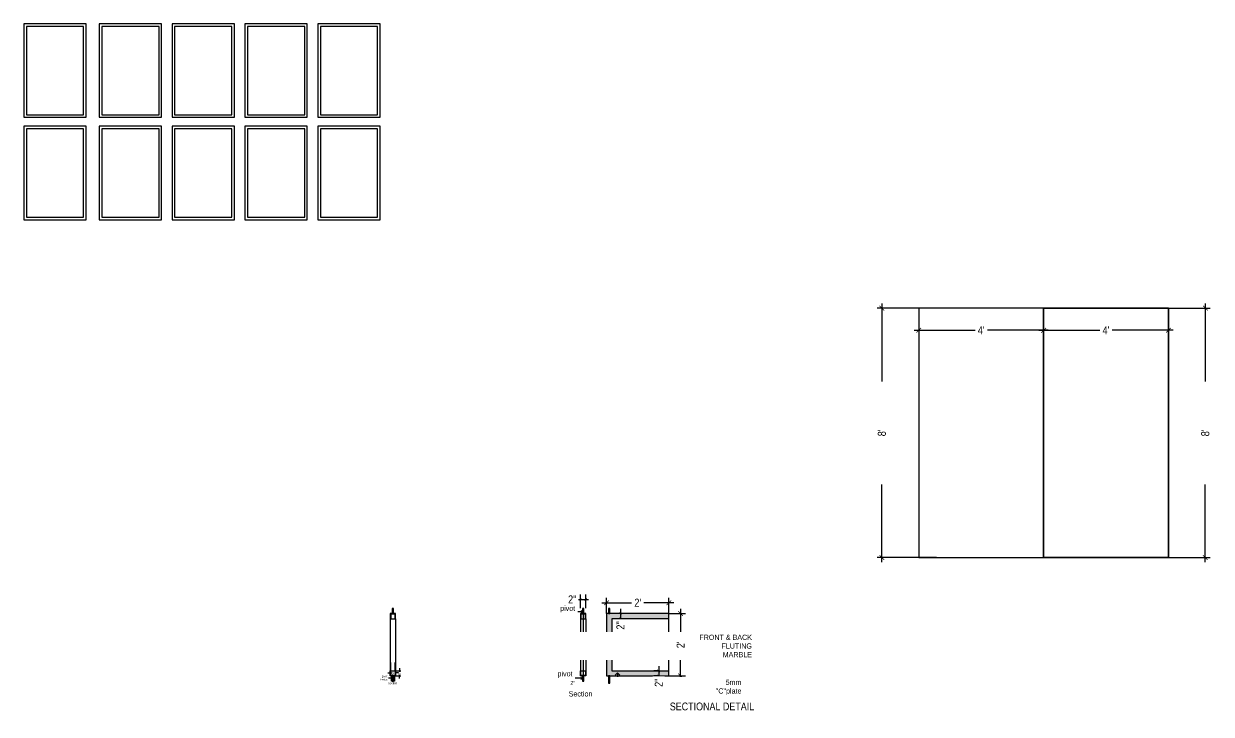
# Model space of a CAD drawing. Header units: inches. Extents: x -109431 to 29005, y -34715 to -1756.
# Drawn here: x -43232.4 to -42775.6, y -11050.5 to -10784.8 of the extents above; entities that cross this region are included whole.
import ezdxf

# ---------------------------------------------------------------- set-up
doc = ezdxf.new("R2010")
doc.units = ezdxf.units.IN
doc.header["$LTSCALE"] = 0.05
doc.header["$MEASUREMENT"] = 0
doc.header["$PDMODE"] = 3
doc.header["$PDSIZE"] = -4
doc.linetypes.add('ACAD_ISO03W100', pattern=[30, 12, -18])
doc.linetypes.add('DASHED2', pattern=[0.375, 0.25, -0.125])
doc.layers.get('Defpoints').update_dxf_attribs({"linetype": 'DASHED2'})
doc.layers.add('Flooring Layout', color=7, linetype='Continuous')
doc.layers.add('text', color=4, linetype='Continuous')
doc.styles.add('4MMOF3-8', font='ARIALN.TTF', dxfattribs={"height": 5.12})
doc.styles.add('9-128OF1-4', font='ARIALN.TTF', dxfattribs={"height": 3.0792})
doc.dimstyles.new('DIM 1-4', dxfattribs={"dimtxt": 3.0792, "dimasz": 1.82, "dimexe": 1.82, "dimexo": 0, "dimgap": 0.09, "dimtad": 0, "dimzin": 0, "dimdsep": 46, "dimlunit": 4, "dimtxsty": '9-128OF1-4', "dimblk": 'ARCHTICK', "dimcen": 1.8125, "dimdle": 1.82, "dimclrd": 8, "dimclre": 8, "dimadec": 0, "dimazin": 0, "dimtfac": 1, "dimtofl": 0, "dimtmove": 0, "dimatfit": 3, "dimldrblk": 'OPEN90', "dimfxl": 1, "dimtolj": 1, "dimtzin": 0, "dimlwd": -1, "dimarcsym": 0})

# ---------------------------------------------------------------- blocks, each defined once
blk = doc.blocks.new('_ArchTick')
at = {"color": 0, "const_width": 0.15}
blk.add_lwpolyline([(-0.5, -0.5), (0.5, 0.5)], dxfattribs=at)
blk = doc.blocks.new('*D864')
at = {"layer": 'Defpoints', "color": 0, "ltscale": 50, "transparency": 16777216}
for p in [(-43016.2, -11006.29), (-43016.2, -11009.71)]:
    blk.add_point(p, dxfattribs=at)
at = {"layer": 'Flooring Layout', "color": 8, "linetype": 'ACAD_ISO03W100', "lineweight": -2, "ltscale": 50, "transparency": 16777216}
for p, q in [((-43018.2, -11009.71), (-43018.2, -11004.47)), ((-43016.2, -11009.71), (-43016.2, -11004.47))]:
    blk.add_line(p, q, dxfattribs=at)
at = {"layer": 'Flooring Layout', "color": 8, "linetype": 'ACAD_ISO03W100', "ltscale": 50, "transparency": 16777216}
for p, q in [((-43019.84, -11006.29), (-43018.2, -11006.29)), ((-43019.2, -11006.29), (-43015.2, -11006.29))]:
    blk.add_line(p, q, dxfattribs=at)
at = {"layer": 'Flooring Layout', "color": 0, "ltscale": 50, "transparency": 16777216, "insert": (-43021.41, -11006.29), "char_height": 3.079, "attachment_point": 5, "style": '9-128OF1-4', "bg_fill": 3, "box_fill_scale": 1.25, "bg_fill_color": 256, "bg_fill_true_color": 13158600, "bg_fill_transparency": 0}
blk.add_mtext('\\A1;2"', dxfattribs=at)
at = {"layer": 'Defpoints', "color": 0, "ltscale": 50, "transparency": 16777216}
blk.add_point((-43018.2, -11009.71), dxfattribs=at)
at = {"layer": 'Flooring Layout', "color": 8, "ltscale": 50, "transparency": 16777216, "rotation": 180}
blk.add_blockref('_ArchTick', (-43018.2, -11006.29), dxfattribs=at)
at = {"layer": 'Flooring Layout', "color": 8, "ltscale": 50, "transparency": 16777216}
blk.add_blockref('_ArchTick', (-43016.2, -11006.29), dxfattribs=at)
blk = doc.blocks.new('_Open90')
at = {"color": 0, "linetype": 'ByBlock', "lineweight": -2}
for p, q in [((0, 0), (-1, 0)), ((-0.5, 0.5), (0, 0)), ((0, 0), (-0.5, -0.5))]:
    blk.add_line(p, q, dxfattribs=at)
blk = doc.blocks.new('*D865')
at = {"layer": 'Defpoints', "color": 0, "ltscale": 50, "transparency": 16777216}
for p in [(-43016.2, -11036.68), (-43016.2, -11038.47)]:
    blk.add_point(p, dxfattribs=at)
at = {"layer": 'Flooring Layout', "color": 8, "linetype": 'ACAD_ISO03W100', "lineweight": -2, "ltscale": 50, "transparency": 16777216}
for p, q in [((-43018.2, -11036.68), (-43018.2, -11040.29)), ((-43016.2, -11036.68), (-43016.2, -11040.29))]:
    blk.add_line(p, q, dxfattribs=at)
at = {"layer": 'Flooring Layout', "color": 8, "linetype": 'ACAD_ISO03W100', "ltscale": 50, "transparency": 16777216}
for p, q in [((-43020.38, -11038.47), (-43018.2, -11038.47)), ((-43019.2, -11038.47), (-43015.2, -11038.47))]:
    blk.add_line(p, q, dxfattribs=at)
at = {"layer": 'Flooring Layout', "color": 0, "ltscale": 50, "transparency": 16777216, "insert": (-43021.19, -11038.47), "char_height": 3.0792, "attachment_point": 5, "style": '9-128OF1-4', "bg_fill": 3, "box_fill_scale": 1.25, "bg_fill_color": 256, "bg_fill_true_color": 13158600, "bg_fill_transparency": 0}
blk.add_mtext('\\A1;{\\H0.48714x;2"}', dxfattribs=at)
at = {"layer": 'Defpoints', "color": 0, "ltscale": 50, "transparency": 16777216}
blk.add_point((-43018.2, -11036.68), dxfattribs=at)
at = {"layer": 'Flooring Layout', "color": 8, "ltscale": 50, "transparency": 16777216, "rotation": 180}
blk.add_blockref('_ArchTick', (-43018.2, -11038.47), dxfattribs=at)
at = {"layer": 'Flooring Layout', "color": 8, "ltscale": 50, "transparency": 16777216}
blk.add_blockref('_ArchTick', (-43016.2, -11038.47), dxfattribs=at)
blk = doc.blocks.new('*D866')
at = {"layer": 'Defpoints', "color": 0, "ltscale": 50, "transparency": 16777216}
for p in [(-42984.2, -11007.57), (-43008.2, -11011.77), (-42984.2, -11011.77)]:
    blk.add_point(p, dxfattribs=at)
at = {"layer": 'Flooring Layout', "color": 8, "linetype": 'ACAD_ISO03W100', "ltscale": 50, "transparency": 16777216}
for p, q in [((-43010.02, -11007.57), (-42997.47, -11007.57)), ((-42982.38, -11007.57), (-42994.93, -11007.57))]:
    blk.add_line(p, q, dxfattribs=at)
at = {"layer": 'Flooring Layout', "color": 8, "linetype": 'ACAD_ISO03W100', "lineweight": -2, "ltscale": 50, "transparency": 16777216}
for p, q in [((-43008.2, -11011.77), (-43008.2, -11005.75)), ((-42984.2, -11011.77), (-42984.2, -11005.75))]:
    blk.add_line(p, q, dxfattribs=at)
at = {"layer": 'Flooring Layout', "color": 8, "ltscale": 50, "transparency": 16777216, "xscale": 1.82, "yscale": 1.82, "zscale": 1.82, "rotation": 180}
blk.add_blockref('_ArchTick', (-43008.2, -11007.57), dxfattribs=at)
at = {"layer": 'Flooring Layout', "color": 8, "ltscale": 50, "transparency": 16777216, "xscale": 1.82, "yscale": 1.82, "zscale": 1.82}
blk.add_blockref('_ArchTick', (-42984.2, -11007.57), dxfattribs=at)
at = {"layer": 'Flooring Layout', "color": 0, "ltscale": 50, "transparency": 16777216, "insert": (-42996.2, -11007.57), "char_height": 3.079, "attachment_point": 5, "style": '9-128OF1-4', "bg_fill": 3, "box_fill_scale": 1.25, "bg_fill_color": 256, "bg_fill_true_color": 13158600, "bg_fill_transparency": 0}
blk.add_mtext("\\A1;2'", dxfattribs=at)
blk = doc.blocks.new('*D867')
at = {"layer": 'Defpoints', "color": 0, "ltscale": 50, "transparency": 16777216}
for p in [(-42984.2, -11011.77), (-42984.2, -11035.77), (-42979.71, -11035.77)]:
    blk.add_point(p, dxfattribs=at)
at = {"layer": 'Flooring Layout', "color": 8, "linetype": 'ACAD_ISO03W100', "lineweight": -2, "ltscale": 50, "transparency": 16777216}
for p, q in [((-42984.2, -11011.77), (-42977.89, -11011.77)), ((-42984.2, -11035.77), (-42977.89, -11035.77))]:
    blk.add_line(p, q, dxfattribs=at)
at = {"layer": 'Flooring Layout', "color": 8, "linetype": 'ACAD_ISO03W100', "ltscale": 50, "transparency": 16777216}
for p, q in [((-42979.71, -11009.95), (-42979.71, -11022.5)), ((-42979.71, -11037.59), (-42979.71, -11025.05))]:
    blk.add_line(p, q, dxfattribs=at)
at = {"layer": 'Flooring Layout', "color": 8, "ltscale": 50, "transparency": 16777216, "xscale": 1.82, "yscale": 1.82, "zscale": 1.82}
for p, rotation in [((-42979.71, -11011.77), 90), ((-42979.71, -11035.77), 270)]:
    blk.add_blockref('_ArchTick', p, dxfattribs=dict(at, rotation=rotation))
at = {"layer": 'Flooring Layout', "color": 0, "ltscale": 50, "transparency": 16777216, "insert": (-42979.71, -11023.77), "char_height": 3.079, "attachment_point": 5, "rotation": 90, "style": '9-128OF1-4', "bg_fill": 3, "box_fill_scale": 1.25, "bg_fill_color": 256, "bg_fill_true_color": 13158600, "bg_fill_transparency": 0}
blk.add_mtext("\\A1;2'", dxfattribs=at)
blk = doc.blocks.new('*D868')
at = {"layer": 'Flooring Layout', "color": 8, "linetype": 'ACAD_ISO03W100', "ltscale": 50, "transparency": 16777216}
for p, q in [((-42988.14, -11031.95), (-42988.14, -11035.77)), ((-42988.14, -11035.77), (-42988.14, -11036.77))]:
    blk.add_line(p, q, dxfattribs=at)
at = {"layer": 'Flooring Layout', "color": 8, "linetype": 'ACAD_ISO03W100', "lineweight": -2, "ltscale": 50, "transparency": 16777216}
for p, q in [((-42988.14, -11033.77), (-42989.96, -11033.77)), ((-42988.14, -11035.77), (-42989.96, -11035.77))]:
    blk.add_line(p, q, dxfattribs=at)
at = {"layer": 'Flooring Layout', "color": 8, "ltscale": 50, "transparency": 16777216}
for p, rotation in [((-42988.14, -11033.77), 90), ((-42988.14, -11035.77), 270)]:
    blk.add_blockref('_ArchTick', p, dxfattribs=dict(at, rotation=rotation))
at = {"layer": 'Flooring Layout', "color": 0, "ltscale": 50, "transparency": 16777216, "insert": (-42988.14, -11038.34), "char_height": 3.079, "attachment_point": 5, "rotation": 90, "style": '9-128OF1-4', "bg_fill": 3, "box_fill_scale": 1.25, "bg_fill_color": 256, "bg_fill_true_color": 13158600, "bg_fill_transparency": 0}
blk.add_mtext('\\A1;2"', dxfattribs=at)
at = {"layer": 'Defpoints', "color": 0, "ltscale": 50, "transparency": 16777216}
for p in [(-42988.14, -11033.77), (-42988.14, -11035.77), (-42988.14, -11035.77)]:
    blk.add_point(p, dxfattribs=at)
blk = doc.blocks.new('*D869')
at = {"layer": 'Flooring Layout', "color": 8, "linetype": 'ACAD_ISO03W100', "lineweight": -2, "ltscale": 50, "transparency": 16777216}
for p, q in [((-43002.87, -11011.77), (-43004.69, -11011.77)), ((-43002.87, -11013.77), (-43004.69, -11013.77))]:
    blk.add_line(p, q, dxfattribs=at)
at = {"layer": 'Flooring Layout', "color": 8, "linetype": 'ACAD_ISO03W100', "ltscale": 50, "transparency": 16777216}
for p, q in [((-43002.87, -11009.95), (-43002.87, -11013.77)), ((-43002.87, -11013.77), (-43002.87, -11014.77))]:
    blk.add_line(p, q, dxfattribs=at)
at = {"layer": 'Flooring Layout', "color": 8, "ltscale": 50, "transparency": 16777216}
for p, rotation in [((-43002.87, -11011.77), 90), ((-43002.87, -11013.77), 270)]:
    blk.add_blockref('_ArchTick', p, dxfattribs=dict(at, rotation=rotation))
at = {"layer": 'Flooring Layout', "color": 0, "ltscale": 50, "transparency": 16777216, "insert": (-43002.87, -11016.34), "char_height": 3.079, "attachment_point": 5, "rotation": 90, "style": '9-128OF1-4', "bg_fill": 3, "box_fill_scale": 1.25, "bg_fill_color": 256, "bg_fill_true_color": 13158600, "bg_fill_transparency": 0}
blk.add_mtext('\\A1;2"', dxfattribs=at)
at = {"layer": 'Defpoints', "color": 0, "ltscale": 50, "transparency": 16777216}
for p in [(-43002.87, -11011.77), (-43002.87, -11013.77), (-43002.87, -11013.77)]:
    blk.add_point(p, dxfattribs=at)
blk = doc.blocks.new('*D896')
at = {"layer": 'Defpoints', "color": 0, "ltscale": 50, "transparency": 16777216}
for p in [(-42888.08, -10899.21), (-42840.08, -10899.21), (-42888.08, -10902.74)]:
    blk.add_point(p, dxfattribs=at)
at = {"layer": 'Flooring Layout', "color": 8, "linetype": 'ACAD_ISO03W100', "lineweight": -2, "ltscale": 50, "transparency": 16777216}
for p, q in [((-42888.08, -10899.21), (-42888.08, -10904.56)), ((-42840.08, -10899.21), (-42840.08, -10904.56))]:
    blk.add_line(p, q, dxfattribs=at)
at = {"layer": 'Flooring Layout', "color": 8, "linetype": 'ACAD_ISO03W100', "ltscale": 50, "transparency": 16777216}
for p, q in [((-42889.9, -10902.74), (-42865.38, -10902.74)), ((-42838.26, -10902.74), (-42862.78, -10902.74))]:
    blk.add_line(p, q, dxfattribs=at)
at = {"layer": 'Flooring Layout', "color": 8, "ltscale": 50, "transparency": 16777216, "xscale": 1.82, "yscale": 1.82, "zscale": 1.82, "rotation": 180}
blk.add_blockref('_ArchTick', (-42888.08, -10902.74), dxfattribs=at)
at = {"layer": 'Flooring Layout', "color": 8, "ltscale": 50, "transparency": 16777216, "xscale": 1.82, "yscale": 1.82, "zscale": 1.82}
blk.add_blockref('_ArchTick', (-42840.08, -10902.74), dxfattribs=at)
at = {"layer": 'Flooring Layout', "color": 0, "ltscale": 50, "transparency": 16777216, "insert": (-42864.08, -10902.74), "char_height": 3.079, "attachment_point": 5, "style": '9-128OF1-4', "bg_fill": 3, "box_fill_scale": 1.25, "bg_fill_color": 256, "bg_fill_true_color": 13158600, "bg_fill_transparency": 0}
blk.add_mtext("\\A1;4'", dxfattribs=at)
blk = doc.blocks.new('*D897')
at = {"layer": 'Defpoints', "color": 0, "ltscale": 50, "transparency": 16777216}
for p in [(-42881.31, -10894.21), (-42902.29, -10990.21), (-42881.31, -10990.21)]:
    blk.add_point(p, dxfattribs=at)
at = {"layer": 'Flooring Layout', "color": 8, "linetype": 'ACAD_ISO03W100', "lineweight": -2, "ltscale": 50, "transparency": 16777216}
for p, q in [((-42881.31, -10894.21), (-42904.11, -10894.21)), ((-42881.31, -10990.21), (-42904.11, -10990.21))]:
    blk.add_line(p, q, dxfattribs=at)
at = {"layer": 'Flooring Layout', "color": 8, "linetype": 'ACAD_ISO03W100', "ltscale": 50, "transparency": 16777216}
for p, q in [((-42902.29, -10892.39), (-42902.29, -10940.96)), ((-42902.29, -10992.03), (-42902.29, -10943.46))]:
    blk.add_line(p, q, dxfattribs=at)
at = {"layer": 'Flooring Layout', "color": 8, "ltscale": 50, "transparency": 16777216, "xscale": 1.82, "yscale": 1.82, "zscale": 1.82}
for p, rotation in [((-42902.29, -10894.21), 90), ((-42902.29, -10990.21), 270)]:
    blk.add_blockref('_ArchTick', p, dxfattribs=dict(at, rotation=rotation))
at = {"layer": 'Flooring Layout', "color": 0, "ltscale": 50, "transparency": 16777216, "insert": (-42902.29, -10942.21), "char_height": 3.079, "attachment_point": 5, "rotation": 90, "style": '9-128OF1-4', "bg_fill": 3, "box_fill_scale": 1.25, "bg_fill_color": 256, "bg_fill_true_color": 13158600, "bg_fill_transparency": 0}
blk.add_mtext("\\A1;8'", dxfattribs=at)
blk = doc.blocks.new('*D898')
at = {"layer": 'Defpoints', "color": 0, "ltscale": 50, "transparency": 16777216}
for p in [(-42840.08, -10899.21), (-42792.08, -10899.21), (-42840.08, -10902.74)]:
    blk.add_point(p, dxfattribs=at)
at = {"layer": 'Flooring Layout', "color": 8, "linetype": 'ACAD_ISO03W100', "lineweight": -2, "ltscale": 50, "transparency": 16777216}
for p, q in [((-42840.08, -10899.21), (-42840.08, -10904.56)), ((-42792.08, -10899.21), (-42792.08, -10904.56))]:
    blk.add_line(p, q, dxfattribs=at)
at = {"layer": 'Flooring Layout', "color": 8, "linetype": 'ACAD_ISO03W100', "ltscale": 50, "transparency": 16777216}
for p, q in [((-42841.9, -10902.74), (-42817.38, -10902.74)), ((-42790.26, -10902.74), (-42814.78, -10902.74))]:
    blk.add_line(p, q, dxfattribs=at)
at = {"layer": 'Flooring Layout', "color": 8, "ltscale": 50, "transparency": 16777216, "xscale": 1.82, "yscale": 1.82, "zscale": 1.82, "rotation": 180}
blk.add_blockref('_ArchTick', (-42840.08, -10902.74), dxfattribs=at)
at = {"layer": 'Flooring Layout', "color": 8, "ltscale": 50, "transparency": 16777216, "xscale": 1.82, "yscale": 1.82, "zscale": 1.82}
blk.add_blockref('_ArchTick', (-42792.08, -10902.74), dxfattribs=at)
at = {"layer": 'Flooring Layout', "color": 0, "ltscale": 50, "transparency": 16777216, "insert": (-42816.08, -10902.74), "char_height": 3.079, "attachment_point": 5, "style": '9-128OF1-4', "bg_fill": 3, "box_fill_scale": 1.25, "bg_fill_color": 256, "bg_fill_true_color": 13158600, "bg_fill_transparency": 0}
blk.add_mtext("\\A1;4'", dxfattribs=at)
blk = doc.blocks.new('*D899')
at = {"layer": 'Defpoints', "color": 0, "ltscale": 50, "transparency": 16777216}
for p in [(-42798.84, -10894.21), (-42798.84, -10990.21), (-42777.87, -10990.21)]:
    blk.add_point(p, dxfattribs=at)
at = {"layer": 'Flooring Layout', "color": 8, "linetype": 'ACAD_ISO03W100', "lineweight": -2, "ltscale": 50, "transparency": 16777216}
for p, q in [((-42798.84, -10894.21), (-42776.05, -10894.21)), ((-42798.84, -10990.21), (-42776.05, -10990.21))]:
    blk.add_line(p, q, dxfattribs=at)
at = {"layer": 'Flooring Layout', "color": 8, "linetype": 'ACAD_ISO03W100', "ltscale": 50, "transparency": 16777216}
for p, q in [((-42777.87, -10892.39), (-42777.87, -10940.96)), ((-42777.87, -10992.03), (-42777.87, -10943.46))]:
    blk.add_line(p, q, dxfattribs=at)
at = {"layer": 'Flooring Layout', "color": 8, "ltscale": 50, "transparency": 16777216, "xscale": 1.82, "yscale": 1.82, "zscale": 1.82}
for p, rotation in [((-42777.87, -10894.21), 90), ((-42777.87, -10990.21), 270)]:
    blk.add_blockref('_ArchTick', p, dxfattribs=dict(at, rotation=rotation))
at = {"layer": 'Flooring Layout', "color": 0, "ltscale": 50, "transparency": 16777216, "insert": (-42777.87, -10942.21), "char_height": 3.079, "attachment_point": 5, "rotation": 90, "style": '9-128OF1-4', "bg_fill": 3, "box_fill_scale": 1.25, "bg_fill_color": 256, "bg_fill_true_color": 13158600, "bg_fill_transparency": 0}
blk.add_mtext("\\A1;8'", dxfattribs=at)
blk = doc.blocks.new('*D903')
at = {"layer": 'Defpoints', "color": 0, "ltscale": 50, "transparency": 16777216}
for p in [(-43091.39, -11034.24), (-43089.39, -11034.24), (-43089.39, -11034.6)]:
    blk.add_point(p, dxfattribs=at)
at = {"layer": 'Flooring Layout', "color": 8, "linetype": 'ACAD_ISO03W100', "ltscale": 50, "transparency": 16777216}
for p, q in [((-43092.39, -11034.6), (-43090.83, -11034.6)), ((-43088.39, -11034.6), (-43089.69, -11034.6))]:
    blk.add_line(p, q, dxfattribs=at)
at = {"layer": 'Flooring Layout', "color": 8, "linetype": 'ACAD_ISO03W100', "lineweight": -2, "ltscale": 50, "transparency": 16777216}
for p, q in [((-43091.39, -11034.24), (-43091.39, -11035.1)), ((-43089.39, -11034.24), (-43089.39, -11035.1))]:
    blk.add_line(p, q, dxfattribs=at)
at = {"layer": 'Flooring Layout', "color": 8, "ltscale": 50, "transparency": 16777216, "xscale": 0.25, "yscale": 0.25, "zscale": 0.25, "rotation": 180}
blk.add_blockref('_ArchTick', (-43091.39, -11034.6), dxfattribs=at)
at = {"layer": 'Flooring Layout', "color": 8, "ltscale": 50, "transparency": 16777216, "xscale": 0.25, "yscale": 0.25, "zscale": 0.25}
blk.add_blockref('_ArchTick', (-43089.39, -11034.6), dxfattribs=at)
at = {"layer": 'Flooring Layout', "color": 0, "ltscale": 50, "transparency": 16777216, "insert": (-43090.26, -11034.97), "char_height": 3.0792, "attachment_point": 5, "style": '9-128OF1-4'}
blk.add_mtext('\\A1;{\\H0.32476x;2"}', dxfattribs=at)
blk = doc.blocks.new('*D904')
at = {"layer": 'Defpoints', "color": 0, "ltscale": 50, "transparency": 16777216}
for p in [(-43089.39, -11033.77), (-43089.39, -11035.77), (-43087.9, -11035.77)]:
    blk.add_point(p, dxfattribs=at)
at = {"layer": 'Flooring Layout', "color": 8, "linetype": 'ACAD_ISO03W100', "lineweight": -2, "ltscale": 50, "transparency": 16777216}
for p, q in [((-43089.39, -11033.77), (-43087.4, -11033.77)), ((-43089.39, -11035.77), (-43087.4, -11035.77))]:
    blk.add_line(p, q, dxfattribs=at)
at = {"layer": 'Flooring Layout', "color": 8, "linetype": 'ACAD_ISO03W100', "ltscale": 50, "transparency": 16777216}
for p, q in [((-43087.9, -11032.77), (-43087.9, -11034.2)), ((-43087.9, -11036.77), (-43087.9, -11035.34))]:
    blk.add_line(p, q, dxfattribs=at)
at = {"layer": 'Flooring Layout', "color": 8, "ltscale": 50, "transparency": 16777216, "xscale": 0.25, "yscale": 0.25, "zscale": 0.25}
for p, rotation in [((-43087.9, -11033.77), 90), ((-43087.9, -11035.77), 270)]:
    blk.add_blockref('_ArchTick', p, dxfattribs=dict(at, rotation=rotation))
at = {"layer": 'Flooring Layout', "color": 0, "ltscale": 50, "transparency": 16777216, "insert": (-43087.9, -11034.77), "char_height": 3.0792, "attachment_point": 5, "rotation": 90, "style": '9-128OF1-4'}
blk.add_mtext('\\A1;{\\H0.32476x;2"}', dxfattribs=at)

msp = doc.modelspace()

# ---------------------------------------------------------------- hatches: boundary and pattern name
at = {"layer": 'Flooring Layout', "ltscale": 50, "true_color": 0xc7c8ca}
h = msp.add_hatch(color=9, dxfattribs=at)
h.dxf.hatch_style = 1
h.paths.add_polyline_path([(-43018.04648, -11011.92275), (-43016.34648, -11011.92275), (-43016.34648, -11013.77275), (-43016.19648, -11013.77275), (-43016.19648, -11011.77275), (-43018.19648, -11011.77275), (-43018.19648, -11013.77275), (-43018.04648, -11013.77275)])
h = msp.add_hatch(color=9, dxfattribs=at)
h.dxf.hatch_style = 1
h.paths.add_polyline_path([(-43006.2006, -11013.77275), (-42984.2006, -11013.77275), (-42984.2006, -11011.77275), (-43008.2006, -11011.77275), (-43008.2006, -11035.77275), (-42984.2006, -11035.77275), (-42984.2006, -11033.77275), (-43006.2006, -11033.77275)])
at = {"layer": 'Flooring Layout', "ltscale": 50, "true_color": 0x636466}
h = msp.add_hatch(color=251, dxfattribs=at)
h.dxf.hatch_style = 1
h.paths.add_polyline_path([(-43018.04648, -11033.77275), (-43018.19648, -11033.77275), (-43018.19648, -11035.77275), (-43016.19648, -11035.77275), (-43016.19648, -11033.77275), (-43016.34648, -11033.77275), (-43016.34648, -11035.62275), (-43018.04648, -11035.62275)])

# ---------------------------------------------------------------- linework, layer by layer
at = {"layer": 'Flooring Layout', "ltscale": 50}
for p, q in [((-42840.07791, -10894.20922), (-42840.07791, -10990.20922)), ((-43018.19648, -11013.77275), (-43018.19648, -11033.77275)), ((-43016.19648, -11013.77275), (-43016.19648, -11033.77275)), ((-43018.04648, -11035.62275), (-43018.04648, -11033.77275)), ((-43016.34648, -11035.62275), (-43018.04648, -11035.62275)), ((-43016.34648, -11033.77275), (-43016.34648, -11035.62275))]:
    msp.add_line(p, q, dxfattribs=at)
at = {"layer": 'Flooring Layout', "color": 32, "ltscale": 50, "true_color": 0xcd6928}
for points in [[(-43232.40751, -10784.77511), (-43232.40751, -10820.77511), (-43208.40751, -10820.77511), (-43208.40751, -10784.77511)], [(-43203.37678, -10784.77511), (-43203.37678, -10820.77511), (-43179.37678, -10820.77511), (-43179.37678, -10784.77511)], [(-43175.35539, -10784.77511), (-43175.35539, -10820.77511), (-43151.35539, -10820.77511), (-43151.35539, -10784.77511)], [(-43147.33401, -10784.77511), (-43147.33401, -10820.77511), (-43123.33401, -10820.77511), (-43123.33401, -10784.77511)], [(-43119.31262, -10784.77511), (-43119.31262, -10820.77511), (-43095.31262, -10820.77511), (-43095.31262, -10784.77511)], [(-43231.40751, -10785.77511), (-43231.40751, -10819.77511), (-43209.40751, -10819.77511), (-43209.40751, -10785.77511)], [(-43202.37678, -10785.77511), (-43202.37678, -10819.77511), (-43180.37678, -10819.77511), (-43180.37678, -10785.77511)], [(-43174.35539, -10785.77511), (-43174.35539, -10819.77511), (-43152.35539, -10819.77511), (-43152.35539, -10785.77511)], [(-43146.33401, -10785.77511), (-43146.33401, -10819.77511), (-43124.33401, -10819.77511), (-43124.33401, -10785.77511)], [(-43118.31262, -10785.77511), (-43118.31262, -10819.77511), (-43096.31262, -10819.77511), (-43096.31262, -10785.77511)], [(-43232.40751, -10824.20702), (-43232.40751, -10860.20702), (-43208.40751, -10860.20702), (-43208.40751, -10824.20702)], [(-43231.40751, -10825.20702), (-43231.40751, -10859.20702), (-43209.40751, -10859.20702), (-43209.40751, -10825.20702)], [(-43203.37678, -10824.20702), (-43203.37678, -10860.20702), (-43179.37678, -10860.20702), (-43179.37678, -10824.20702)], [(-43202.37678, -10825.20702), (-43202.37678, -10859.20702), (-43180.37678, -10859.20702), (-43180.37678, -10825.20702)], [(-43175.35539, -10824.20702), (-43175.35539, -10860.20702), (-43151.35539, -10860.20702), (-43151.35539, -10824.20702)], [(-43174.35539, -10825.20702), (-43174.35539, -10859.20702), (-43152.35539, -10859.20702), (-43152.35539, -10825.20702)], [(-43147.33401, -10824.20702), (-43147.33401, -10860.20702), (-43123.33401, -10860.20702), (-43123.33401, -10824.20702)], [(-43146.33401, -10825.20702), (-43146.33401, -10859.20702), (-43124.33401, -10859.20702), (-43124.33401, -10825.20702)], [(-43119.31262, -10824.20702), (-43119.31262, -10860.20702), (-43095.31262, -10860.20702), (-43095.31262, -10824.20702)], [(-43118.31262, -10825.20702), (-43118.31262, -10859.20702), (-43096.31262, -10859.20702), (-43096.31262, -10825.20702)]]:
    msp.add_lwpolyline(points, close=True, dxfattribs=at)
at = {"layer": 'Flooring Layout', "ltscale": 50}
for points in [[(-42888.07791, -10990.20922), (-42792.07791, -10990.20922), (-42792.07791, -10894.20922), (-42888.07791, -10894.20922)], [(-43018.19648, -11013.77275), (-43016.19648, -11013.77275), (-43016.19648, -11011.77275), (-43018.19648, -11011.77275)], [(-42984.2006, -11011.77275), (-43008.2006, -11011.77275), (-43008.2006, -11035.77275), (-42984.2006, -11035.77275)], [(-42984.2006, -11013.77275), (-43006.2006, -11013.77275), (-43006.2006, -11033.77275), (-42984.2006, -11033.77275)], [(-43018.19648, -11033.77275), (-43016.19648, -11033.77275), (-43016.19648, -11035.77275), (-43018.19648, -11035.77275)]]:
    msp.add_lwpolyline(points, close=True, dxfattribs=at)

# ---------------------------------------------------------------- leaders
msp.add_leader([(-43003.97922, -11034.52501), (-43003.97922, -11040.08978), (-42994.71588, -11040.08978)], dimstyle='DIM 1-4', override={"dimgap": 0.09, "dimtad": 0, "dimfxl": 0.1875, "dimtfill": 1, "dimarcsym": 1}, dxfattribs=at)

# ---------------------------------------------------------------- next in the draw order: dimensions: what is measured, and where the dimension line sits
for base, p1, p2, picture, middle in [((-42888.07791, -10902.74198), (-42840.07791, -10899.21488), (-42888.07791, -10899.21488), '*D896', (-42864.07791, -10902.74198)), ((-42984.2006, -11007.57092), (-43008.2006, -11011.77275), (-42984.2006, -11011.77275), '*D866', (-42996.2006, -11007.57092))]:
    dim = msp.add_linear_dim(base=base, p1=p1, p2=p2, dimstyle='DIM 1-4', override={"dimfxl": 0.1875, "dimtfill": 1, "dimarcsym": 1}, dxfattribs=at)
    dim.commit()
    dim.dimension.update_dxf_attribs({"geometry": picture, "text_midpoint": middle})
dim = msp.add_linear_dim(base=(-43016.19648, -11006.28798), p1=(-43018.19648, -11009.70555), p2=(-43016.19648, -11009.70555), dimstyle='DIM 1-4', override={"dimasz": 1, "dimdle": 1, "dimtmove": 1, "dimfxl": 0.1875, "dimtfill": 1, "dimarcsym": 1}, dxfattribs=at)
dim.commit()
dim.dimension.update_dxf_attribs({"geometry": '*D864', "text_midpoint": (-43021.40572, -11006.05687), "dimtype": 160})
dim = msp.add_linear_dim(base=(-43016.19648, -11038.47109), p1=(-43018.19648, -11036.67954), p2=(-43016.19648, -11036.67954), text='{\\H0.48714x;<>}', dimstyle='DIM 1-4', override={"dimasz": 1, "dimdle": 1, "dimtmove": 1, "dimfxl": 0.1875, "dimtfill": 1, "dimarcsym": 1}, dxfattribs=at)
dim.commit()
dim.dimension.update_dxf_attribs({"geometry": '*D865', "text_midpoint": (-43021.18722, -11039.74399), "dimtype": 160})

# ---------------------------------------------------------------- next in the draw order: linework, layer by layer
for p, q in [((-43016.34648, -11011.92275), (-43018.04648, -11011.92275)), ((-43018.04648, -11011.92275), (-43018.04648, -11013.77275)), ((-43017.19648, -11011.92275), (-43017.19648, -11035.62275)), ((-43016.34648, -11013.77275), (-43016.34648, -11011.92275))]:
    msp.add_line(p, q, dxfattribs=at)
msp.add_lwpolyline([(-43017.44648, -11011.77275), (-43016.94648, -11011.77275), (-43016.94648, -11009.77275), (-43017.44648, -11009.77275)], close=True, dxfattribs=at)

# ---------------------------------------------------------------- next in the draw order: dimensions: what is measured, and where the dimension line sits
for base, p1, p2, override, picture, middle in [((-42902.28618, -10990.20922), (-42881.3138, -10894.20922), (-42881.3138, -10990.20922), {"dimfxl": 0.1875, "dimtfill": 1, "dimarcsym": 1}, '*D897', (-42902.28618, -10942.20922)), ((-43002.87259, -11013.77275), (-43002.87259, -11011.77275), (-43002.87259, -11013.77275), {"dimasz": 1, "dimfxl": 0.1875, "dimtfill": 1, "dimarcsym": 1}, '*D869', (-43002.87259, -11016.33724)), ((-42979.7084, -11035.77275), (-42984.2006, -11011.77275), (-42984.2006, -11035.77275), {"dimfxl": 0.1875, "dimtfill": 1, "dimarcsym": 1}, '*D867', (-42979.7084, -11023.77275))]:
    dim = msp.add_linear_dim(base=base, p1=p1, p2=p2, angle=90, dimstyle='DIM 1-4', override=override, dxfattribs=at)
    dim.commit()
    dim.dimension.update_dxf_attribs({"geometry": picture, "text_midpoint": middle})
dim = msp.add_linear_dim(base=(-42840.07791, -10902.74198), p1=(-42792.07791, -10899.21488), p2=(-42840.07791, -10899.21488), dimstyle='DIM 1-4', override={"dimfxl": 0.1875, "dimtfill": 1, "dimarcsym": 1}, dxfattribs=at)
dim.commit()
dim.dimension.update_dxf_attribs({"geometry": '*D898', "text_midpoint": (-42816.07791, -10902.74198)})

# ---------------------------------------------------------------- next in the draw order: leaders
msp.add_leader([(-43017.51026, -11011.04282), (-43024.29437, -11011.04282)], dimstyle='DIM 1-4', override={"dimasz": 1, "dimgap": 0.09, "dimtad": 0, "dimfxl": 0.1875, "dimtfill": 1, "dimarcsym": 1}, dxfattribs=at)

# ---------------------------------------------------------------- next in the draw order: linework, layer by layer
msp.add_lwpolyline([(-43007.4506, -11011.77275), (-43006.9506, -11011.77275), (-43006.9506, -11009.77275), (-43007.4506, -11009.77275)], close=True, dxfattribs=at)

# ---------------------------------------------------------------- next in the draw order: texts
at = {"layer": 'text', "ltscale": 50, "char_height": 2, "attachment_point": 6, "style": '4MMOF3-8', "bg_fill": 2}
for s, insert in [('{\\C32;\\c2648525;pivot }', (-43020.27412, -11010.03455)), ('{\\C32;\\c2648525;FRONT & BACK \\PFLUTING ^JMARBLE}', (-42952.26218, -11024.2217)), ('{\\C32;\\c2648525;5mm\\P "C"plate}', (-42956.29934, -11040.16403))]:
    msp.add_mtext_dynamic_manual_height_columns(s, width=86.3458436, gutter_width=15.396, heights=[26.62558], dxfattribs=dict(at, insert=insert))

# ---------------------------------------------------------------- next in the draw order: dimensions: what is measured, and where the dimension line sits
at = {"layer": 'Flooring Layout', "ltscale": 50}
dim = msp.add_linear_dim(base=(-42777.86964, -10990.20922), p1=(-42798.84202, -10894.20922), p2=(-42798.84202, -10990.20922), angle=90, dimstyle='DIM 1-4', override={"dimfxl": 0.1875, "dimtfill": 1, "dimarcsym": 1}, dxfattribs=at)
dim.commit()
dim.dimension.update_dxf_attribs({"geometry": '*D899', "text_midpoint": (-42777.86964, -10942.20922)})

# ---------------------------------------------------------------- next in the draw order: hatches: boundary and pattern name
at = {"layer": 'Flooring Layout', "ltscale": 50, "true_color": 0xc7c8ca}
h = msp.add_hatch(color=9, dxfattribs=at)
h.dxf.hatch_style = 1
h.paths.add_polyline_path([(-43091.23902, -11011.92275), (-43089.53902, -11011.92275), (-43089.53902, -11013.77275), (-43089.38902, -11013.77275), (-43089.38902, -11011.77275), (-43091.38902, -11011.77275), (-43091.38902, -11013.77275), (-43091.23902, -11013.77275)])

# ---------------------------------------------------------------- next in the draw order: linework, layer by layer
at = {"layer": 'Flooring Layout', "ltscale": 50}
for p, q in [((-43089.53902, -11011.92275), (-43091.23902, -11011.92275)), ((-43091.23902, -11011.92275), (-43091.23902, -11013.77275)), ((-43089.53902, -11013.77275), (-43089.53902, -11011.92275))]:
    msp.add_line(p, q, dxfattribs=at)
for points in [[(-42840.07791, -10894.20922), (-42792.07791, -10894.20922), (-42792.07791, -10990.20922), (-42840.07791, -10990.20922)], [(-43091.38902, -11013.77275), (-43089.38902, -11013.77275), (-43089.38902, -11011.77275), (-43091.38902, -11011.77275)], [(-43090.63902, -11011.77275), (-43090.13902, -11011.77275), (-43090.13902, -11009.77275), (-43090.63902, -11009.77275)], [(-43017.44648, -11037.77275), (-43016.94648, -11037.77275), (-43016.94648, -11035.77275), (-43017.44648, -11035.77275)], [(-43007.4506, -11038.47922), (-43006.9506, -11038.47922), (-43006.9506, -11035.77275), (-43007.4506, -11035.77275)]]:
    msp.add_lwpolyline(points, close=True, dxfattribs=at)

# ---------------------------------------------------------------- next in the draw order: texts
at = {"layer": 'text', "ltscale": 50, "insert": (-43013.63416, -11042.66244), "char_height": 2, "attachment_point": 6, "style": '4MMOF3-8', "bg_fill": 2}
msp.add_mtext_dynamic_manual_height_columns('{\\C32;\\c2648525;Section}', width=86.3458436, gutter_width=15.396, heights=[26.62558], dxfattribs=at)

# ---------------------------------------------------------------- next in the draw order: dimensions: what is measured, and where the dimension line sits
at = {"layer": 'Flooring Layout', "ltscale": 50}
dim = msp.add_linear_dim(base=(-42988.1391, -11035.77275), p1=(-42988.1391, -11033.77275), p2=(-42988.1391, -11035.77275), angle=90, dimstyle='DIM 1-4', override={"dimasz": 1, "dimfxl": 0.1875, "dimtfill": 1, "dimarcsym": 1}, dxfattribs=at)
dim.commit()
dim.dimension.update_dxf_attribs({"geometry": '*D868', "text_midpoint": (-42988.1391, -11038.33724)})

# ---------------------------------------------------------------- next in the draw order: leaders
msp.add_leader([(-43017.63696, -11036.61209), (-43022.6771, -11036.61209)], dimstyle='DIM 1-4', override={"dimasz": 1, "dimgap": 0.09, "dimtad": 0, "dimfxl": 0.1875, "dimtfill": 1, "dimarcsym": 1}, dxfattribs=at)

# ---------------------------------------------------------------- next in the draw order: texts
at = {"layer": 'text', "ltscale": 50, "attachment_point": 6, "style": '4MMOF3-8', "bg_fill": 2}
for s, insert, char_height in [('{\\C32;\\c2648525;pivot }', (-43021.29454, -11035.20297), 2), ('{\\C32;\\c2648525;SECTIONAL DETAIL}', (-42951.41994, -11047.51948), 3)]:
    msp.add_mtext_dynamic_manual_height_columns(s, width=86.3458436, gutter_width=15.396, heights=[26.62558], dxfattribs=dict(at, insert=insert, char_height=char_height))

# ---------------------------------------------------------------- next in the draw order: hatches: boundary and pattern name
at = {"layer": 'Flooring Layout', "ltscale": 50, "true_color": 0x636466}
h = msp.add_hatch(color=251, dxfattribs=at)
h.dxf.hatch_style = 1
h.paths.add_polyline_path([(-43091.23902, -11033.77275), (-43091.38902, -11033.77275), (-43091.38902, -11035.77275), (-43089.38902, -11035.77275), (-43089.38902, -11033.77275), (-43089.53902, -11033.77275), (-43089.53902, -11035.62275), (-43091.23902, -11035.62275)])

# ---------------------------------------------------------------- next in the draw order: linework, layer by layer
at = {"layer": 'Flooring Layout', "ltscale": 50}
for p, q in [((-43091.38902, -11013.77275), (-43091.38902, -11033.77275)), ((-43089.38902, -11013.77275), (-43089.38902, -11033.77275)), ((-43089.53902, -11033.77275), (-43089.53902, -11030.61034)), ((-43091.23902, -11035.62275), (-43091.23902, -11033.77275)), ((-43089.53902, -11035.62275), (-43091.23902, -11035.62275)), ((-43089.53902, -11033.77275), (-43089.53902, -11035.62275))]:
    msp.add_line(p, q, dxfattribs=at)
msp.add_lwpolyline([(-43091.38902, -11033.77275), (-43089.38902, -11033.77275), (-43089.38902, -11035.77275), (-43091.38902, -11035.77275)], close=True, dxfattribs=at)

# ---------------------------------------------------------------- next in the draw order: dimensions: what is measured, and where the dimension line sits
dim = msp.add_linear_dim(base=(-43089.38902, -11034.60311), p1=(-43091.38902, -11034.23722), p2=(-43089.38902, -11034.24248), text='{\\H0.32476x;<>}', dimstyle='DIM 1-4', override={"dimasz": 0.25, "dimexe": 0.5, "dimdle": 1, "dimtmove": 1, "dimfxl": 0.1875, "dimtfill": 0, "dimarcsym": 1}, dxfattribs=at)
dim.commit()
dim.dimension.update_dxf_attribs({"geometry": '*D903', "text_midpoint": (-43090.25669, -11034.96512), "dimtype": 160})

# ---------------------------------------------------------------- next in the draw order: texts
at = {"layer": 'text', "ltscale": 50, "insert": (-43088.77529, -11038.55873), "char_height": 0.75, "attachment_point": 6, "style": '4MMOF3-8', "bg_fill": 2}
msp.add_mtext_dynamic_manual_height_columns('{\\C32;\\c2648525;Section}', width=86.3458436, gutter_width=15.396, heights=[26.62558], dxfattribs=at)

# ---------------------------------------------------------------- next in the draw order: hatches: boundary and pattern name
at = {"layer": 'Flooring Layout', "ltscale": 50, "true_color": 0x636466}
h = msp.add_hatch(color=251, dxfattribs=at)
h.dxf.hatch_style = 1
h.paths.add_polyline_path([(-43090.13902, -11035.77275), (-43090.63902, -11035.77275), (-43090.63902, -11037.77275), (-43090.13902, -11037.77275)])

# ---------------------------------------------------------------- next in the draw order: linework, layer by layer
at = {"layer": 'Flooring Layout', "ltscale": 50}
msp.add_lwpolyline([(-43090.63902, -11037.77275), (-43090.13902, -11037.77275), (-43090.13902, -11035.77275), (-43090.63902, -11035.77275)], close=True, dxfattribs=at)

# ---------------------------------------------------------------- next in the draw order: leaders
msp.add_leader([(-43090.82951, -11036.61209), (-43093.19482, -11036.61209)], dimstyle='DIM 1-4', override={"dimasz": 0.5, "dimgap": 0.09, "dimtad": 0, "dimfxl": 0.1875, "dimtfill": 1, "dimarcsym": 1}, dxfattribs=at)

# ---------------------------------------------------------------- next in the draw order: texts
at = {"layer": 'text', "ltscale": 50, "insert": (-43092.50825, -11036.51201), "char_height": 0.75, "attachment_point": 6, "style": '4MMOF3-8', "bg_fill": 2}
msp.add_mtext_dynamic_manual_height_columns('{\\C32;\\c2648525;pivot\\Pinside }', width=86.3458436, gutter_width=15.396, heights=[26.62558], dxfattribs=at)

# ---------------------------------------------------------------- next in the draw order: linework, layer by layer
at = {"layer": 'Flooring Layout', "ltscale": 50}
msp.add_line((-43091.23902, -11033.77275), (-43091.23902, -11030.61034), dxfattribs=at)
msp.add_lwpolyline([(-43090.98804, -11035.77275), (-43089.81158, -11035.77275), (-43089.81158, -11037.77275), (-43090.98804, -11037.77275)], close=True, dxfattribs=at)

# ---------------------------------------------------------------- next in the draw order: dimensions: what is measured, and where the dimension line sits
dim = msp.add_linear_dim(base=(-43087.89816, -11035.77275), p1=(-43089.38902, -11033.77275), p2=(-43089.38902, -11035.77275), angle=90, text='{\\H0.32476x;<>}', dimstyle='DIM 1-4', override={"dimasz": 0.25, "dimexe": 0.5, "dimdle": 1, "dimtmove": 1, "dimfxl": 0.1875, "dimarcsym": 1}, dxfattribs=at)
dim.commit()
dim.dimension.update_dxf_attribs({"geometry": '*D904', "text_midpoint": (-43087.89816, -11034.77275)})

doc.saveas('drawing.dxf')
